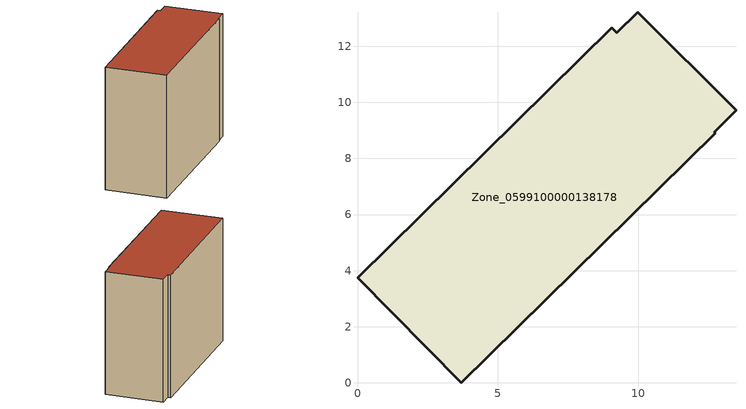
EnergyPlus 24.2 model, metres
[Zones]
Zone_0599100000138178
 floor ground (C_G): 3.7,0 0,3.74 9.06,12.66 9.23,12.48 9.98,13.22 13.49,9.71 12.71,8.94 12.75,8.9 z0
 wall outside (C_F): 12.71,8.94 13.49,9.71 9.98,13.22 9.23,12.48 9.06,12.66 0,3.74 3.7,0 12.75,8.9 12.71,8.94 z0:10.71
 roof outside (C_R): 3.7,0 12.75,8.9 12.71,8.94 13.49,9.71 9.98,13.22 9.23,12.48 9.06,12.66 0,3.74 z10.71
[BUILDING]
Pand.0599100000138178: North Axis=0; Terrain=City; Loads Convergence Tolerance Value=0.04; Temperature Convergence Tolerance Value=0.4; Solar Distribution=FullExterior; Maximum Number of Warmup Days=25; Minimum Number of Warmup Days=1
[Site:Location]
Rotterdam.The.Hague.AP_ZH_NLD Design_Conditions: Latitude=51.96; Longitude=4.45; Time Zone=1; Elevation=-4.5
[SITE:GROUNDTEMPERATURE:BUILDINGSURFACE]
18, 18, 18, 18, 18, 18, 18, 18, 18, 18, 18, 18
[MATERIAL] Thermal Absorptance=0.9; Solar Absorptance=0.7; Visible Absorptance=0.7
Name | Roughness | Thickness | Conductivity | Density | Specific Heat
G.TI.1946 | MediumSmooth | 0.15 | 1 | 540 | 1210
F.TI.1946 | Rough | 0.3 | 0.857143 | 1920 | 840
R.TI.1946 | MediumRough | 0.2 | 0.1 | 1500 | 1000
[CONSTRUCTION]
C_G: G.TI.1946
C_F: F.TI.1946
C_R: R.TI.1946
[ZONE]
Zone_0599100000138178: Type=1; Multiplier=1; Ceiling Height=Autocalculate; Volume=Autocalculate; Floor Area=autocalculate; Part of Total Floor Area=Yes
[ZONEINFILTRATION:DESIGNFLOWRATE]
Infil_Zone_0599100000138178: Zone or ZoneList or Space or SpaceList=Zone_0599100000138178; Schedule=AlwaysOn; Design Flow Rate Calculation Method=Flow/Area; Flow Rate per Floor Area=0.003; Constant Term Coefficient=1; Temperature Term Coefficient=0; Velocity Term Coefficient=0; Velocity Squared Term Coefficient=0
[HVACTEMPLATE:ZONE:IDEALLOADSAIRSYSTEM]
Zone_0599100000138178: Maximum Heating Supply Air Temperature=50; Minimum Cooling Supply Air Temperature=13; Maximum Heating Supply Air Humidity Ratio=0.0156; Minimum Cooling Supply Air Humidity Ratio=0.0077; Heating Limit=NoLimit; Cooling Limit=NoLimit; Dehumidification Control Type=ConstantSensibleHeatRatio; Cooling Sensible Heat Ratio=0.7; Dehumidification Setpoint=60; Humidification Control Type=None; Humidification Setpoint=30; Outdoor Air Method=None; Outdoor Air Flow Rate per Person=0.00944; Outdoor Air Flow Rate per Zone Floor Area=0; Outdoor Air Flow Rate per Zone=0; Demand Controlled Ventilation Type=None; Outdoor Air Economizer Type=NoEconomizer; Heat Recovery Type=None; Sensible Heat Recovery Effectiveness=0.7; Latent Heat Recovery Effectiveness=0.65
[ZONECONTROL:THERMOSTAT]
ThermostatControl_Zone_0599100000138178: Zone or ZoneList=Zone_0599100000138178; Control Type Schedule=DualSetpointControlType; Control 1=Thermostat_Zone_0599100000138178; Temperature Difference Between Cutout And Setpoint=0
[THERMOSTATSETPOINT:DUALSETPOINT]
Thermostat_Zone_0599100000138178: Heating Setpoint Temperature Schedule=HeatingSetpoint_Zone_0599100000138178; Cooling Setpoint Temperature Schedule=CoolingSetpoint_Zone_0599100000138178
[SCHEDULE:COMPACT]
HeatingSetpoint_Zone_0599100000138178: Through: 12/31, For: AllDays, Until: 24:00, 21
CoolingSetpoint_Zone_0599100000138178: Through: 12/31, For: AllDays, Until: 24:00, 24
DualSetpointControlType: Through: 12/31, For: AllDays, Until: 24:00, 4
AlwaysOn: Through: 12/31, For: AllDays, Until: 24:00, 1
